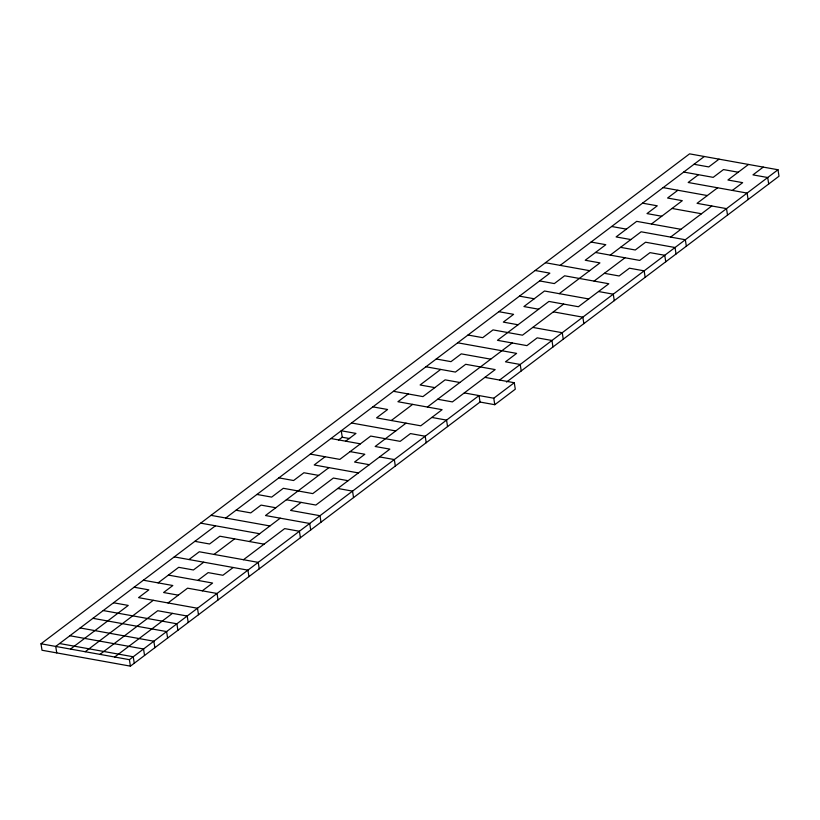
<?xml version="1.0" encoding="UTF-8"?>
<svg xmlns="http://www.w3.org/2000/svg" width="820" height="820" viewBox="0 0 820 820"><rect width="100%" height="100%" fill="white"/><g stroke="black" fill="none" stroke-linecap="round" stroke-linejoin="round"><path stroke-width="1.23" d="M484.886 377.374L514.273 382.725L515.288 389.203L494.778 404.701L480.038 402.046L130.421 666.147L42.015 650.25L41 643.782L689.579 153.852L777.985 169.75L779 176.218L506.514 382.048M215.445 525.794L55.729 646.426L56.744 652.904M225.736 518.014L549.892 273.152L535.163 270.497M560.183 265.372L704.318 156.497M338.506 440.063L342.258 437.234L349.617 438.567M70.469 649.081L128.258 605.426L113.529 602.772M158.106 582.876L178.698 567.317L193.428 569.972L203.729 562.192M188.989 559.547L199.291 551.768L258.228 562.366L259.233 568.844M325.089 456.74L314.193 464.971L358.391 472.914M345.681 441.191L355.972 433.411L341.243 430.766L342.258 437.234M408.206 393.959L397.915 401.728L442.113 409.682L420.762 425.805L376.564 417.862L387.614 409.508L372.885 406.863M440.678 369.43L420.086 384.98L434.825 387.624M677.873 190.26L667.572 198.03L682.312 200.685L651.428 224.014M698.466 174.701L688.164 182.481L747.102 193.079L748.117 199.547M719.048 159.152L708.757 166.921L694.017 164.277M85.198 651.726L153.289 600.301M214.02 554.422L234.612 538.863M328.933 467.615L265.495 515.534L309.704 523.478L310.708 529.956M391.294 420.506L412.644 404.383M559.23 293.652L599.953 262.892L585.213 260.248L605.806 244.688L591.076 242.043M610.244 255.122L641.127 231.793L685.335 239.737L686.35 246.215M99.937 654.38L157.727 610.726L187.196 616.025L188.21 622.493M168.018 602.946L187.575 588.176L217.044 593.475L218.058 599.943M197.876 580.396L208.167 572.616L222.896 575.271L233.198 567.491M249.341 541.518L280.235 518.178M301.124 502.393L290.526 510.409L319.995 515.708L321.01 522.176M406.033 423.161L375.15 446.49L389.879 449.134L315.864 505.048L286.395 499.749M427.384 407.027L512.192 342.965M563.668 304.077L522.483 335.185L493.015 329.896L482.724 337.666L467.984 335.021M594.09 281.096L624.983 257.767M717.633 187.78L697.041 203.329L726.51 208.628L727.524 215.106M748.516 164.451L727.924 180L742.664 182.655L732.362 190.424M114.667 657.025L172.456 613.37M202.314 590.82L212.605 583.051L168.407 575.097M243.489 559.711L284.673 528.613L299.402 531.257L300.417 537.736M670.596 237.082L711.78 205.984M763.256 167.095L752.955 174.875L767.694 177.52L768.709 183.998M41 643.782L129.406 659.669L479.023 395.578L480.038 402.046M499.534 380.08L777.985 169.75M464.294 392.923L493.763 398.223L514.273 382.725M738.226 172.22L723.486 169.576L713.195 177.356L683.726 172.056M663.134 187.606L707.342 195.549M642.552 203.165L657.281 205.81L646.99 213.589L661.72 216.234M672.01 208.454L701.479 213.753M680.897 229.313L636.689 221.359L616.097 236.918L630.836 239.563M611.659 226.494L626.398 229.139M620.535 247.343L635.274 249.987L645.566 242.218L675.034 247.517L676.049 253.985M595.515 252.468L639.713 260.422L650.004 252.642L664.743 255.286L665.758 261.764M545.454 262.728L589.652 270.672M604.391 273.316L619.12 275.971L629.422 268.191L644.151 270.846L645.166 277.314M539.601 280.922L554.33 283.577L564.621 275.797L608.829 283.751L578.397 306.731L548.928 301.432L497.453 340.32L526.922 345.62L537.213 337.84L551.952 340.484L552.967 346.962M598.528 291.52L613.268 294.175L614.282 300.643M588.698 298.952L544.49 291.008L523.908 306.557L538.637 309.212M519.47 296.133L534.199 298.787M553.377 311.856L582.835 317.155L583.85 323.633M498.867 311.692L513.607 314.337L503.316 322.116L518.045 324.761M532.774 327.416L562.243 332.715L563.258 339.183M457.693 342.801L516.631 353.389L505.468 361.815L520.208 364.469L521.223 370.947M490.739 359.17L461.27 353.871L450.979 361.651L436.24 358.996M425.949 366.776L455.418 372.075L465.709 364.295L495.177 369.594L452.404 401.902L437.675 399.258M459.856 382.499L445.116 379.855L422.935 396.603L393.477 391.304M431.822 417.452L446.551 420.106L447.566 426.584M351.534 422.987L395.732 430.93M330.942 438.536L360.41 443.835M350.119 451.615L364.849 454.259L354.558 462.039L369.287 464.694M379.588 456.914L394.317 459.559L395.332 466.037M310.349 454.095L339.818 459.395L370.712 436.066L400.17 441.355L410.471 433.585L425.201 436.23L426.215 442.708M318.631 475.395L303.902 472.75L293.601 480.52L278.872 477.875M348.1 480.694L333.371 478.05L312.779 493.599L283.31 488.3L271.666 497.104L256.926 494.45M337.809 488.474L352.538 491.118L353.553 497.596M275.797 507.754L261.057 505.11L250.766 512.889L236.027 510.235M210.996 515.36L269.934 525.958M200.705 523.139L259.643 533.738M264.081 544.162L219.883 536.218L209.582 543.988L194.852 541.343M174.26 556.893L247.927 570.146L248.942 576.614M143.377 580.222L172.846 585.521L163.58 592.522L178.319 595.166M134.111 587.222L148.85 589.867L138.549 597.647L197.487 608.245L198.501 614.723M103.228 610.551L176.894 623.794L177.909 630.272M92.937 618.331L166.603 631.574L167.618 638.052M80.175 627.966L153.842 641.209L154.857 647.687M69.874 635.746L143.541 648.989L144.556 655.467M59.583 643.526L133.25 656.769L134.265 663.247M493.763 398.223L494.778 404.701M129.406 659.669L130.421 666.147"/></g></svg>
